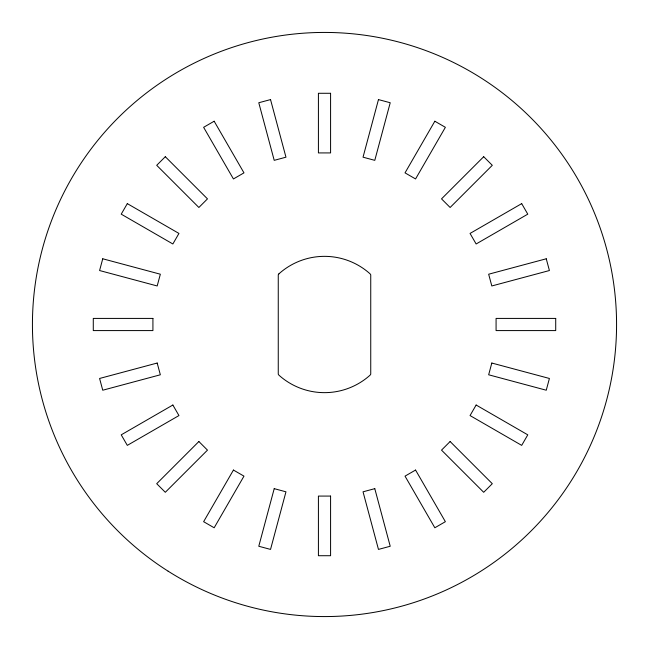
<?xml version="1.0" encoding="UTF-8"?>
<svg xmlns="http://www.w3.org/2000/svg" width="649" height="649" viewBox="0 0 649 649"><rect width="100%" height="100%" fill="white"/><g stroke="black" fill="none" stroke-linecap="round" stroke-linejoin="round"><path stroke-width="0.97" d="M102.745 258.781L99.589 270.536L157.188 285.966L160.344 274.211L102.745 258.781M274.211 488.656L258.781 546.255L270.536 549.411L285.966 491.812L274.211 488.656M378.464 99.589L363.034 157.188L374.789 160.344L390.219 102.745L378.464 99.589M491.812 363.034L488.656 374.789L546.255 390.219L549.411 378.464L491.812 363.034M127.309 203.624L121.225 214.162L172.861 243.975L178.946 233.437L127.309 203.624M233.437 470.054L203.624 521.691L214.162 527.775L243.975 476.139L233.437 470.054M434.838 121.225L405.025 172.861L415.563 178.946L445.376 127.309L434.838 121.225M476.139 405.025L470.054 415.563L521.691 445.376L527.775 434.838L476.139 405.025M278.9 273.854L278.259 274.819L278.259 374.181L278.9 375.146A68.153 68.153 0 0 0 370.1 375.146L370.741 374.181L370.741 274.819L370.1 273.854A68.153 68.153 0 0 0 278.9 273.854M165.308 156.709L156.709 165.308L198.87 207.477L207.477 198.87L165.308 156.709M198.87 441.523L156.709 483.692L165.308 492.291L207.477 450.13L198.87 441.523M483.692 156.709L441.523 198.87L450.13 207.477L492.291 165.308L483.692 156.709M450.13 441.523L441.523 450.13L483.692 492.291L492.291 483.692L450.13 441.523M214.162 121.225L203.624 127.309L233.437 178.946L243.975 172.861L214.162 121.225M172.861 405.025L121.225 434.838L127.309 445.376L178.946 415.563L172.861 405.025M521.691 203.624L470.054 233.437L476.139 243.975L527.775 214.162L521.691 203.624M415.563 470.054L405.025 476.139L434.838 527.775L445.376 521.691L415.563 470.054M270.536 99.589L258.781 102.745L274.211 160.344L285.966 157.188L270.536 99.589M157.188 363.034L99.589 378.464L102.745 390.219L160.344 374.789L157.188 363.034M546.255 258.781L488.656 274.211L491.812 285.966L549.411 270.536L546.255 258.781M374.789 488.656L363.034 491.812L378.464 549.411L390.219 546.255L374.789 488.656M330.584 93.286L318.416 93.286L318.416 152.921L330.584 152.921L330.584 93.286M152.921 318.416L93.286 318.416L93.286 330.584L152.921 330.584L152.921 318.416M555.714 318.416L496.079 318.416L496.079 330.584L555.714 330.584L555.714 318.416M330.584 496.079L318.416 496.079L318.416 555.714L330.584 555.714L330.584 496.079M168.123 571.177A292.066 292.066 0 0 0 616.315 336.588A292.066 292.066 0 0 0 189.062 65.736A292.066 292.066 0 0 0 168.123 571.177"/></g></svg>
